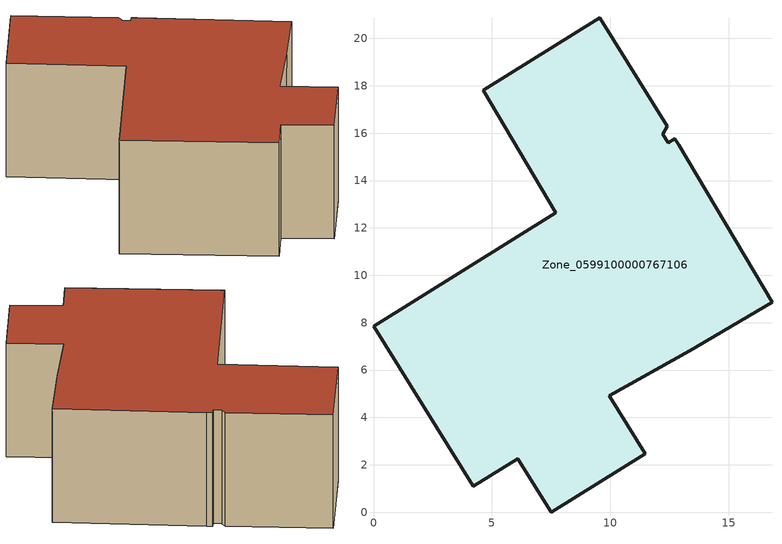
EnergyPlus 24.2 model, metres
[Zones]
Zone_0599100000767106
 floor ground (C_G): 12.4,16.28 12.21,15.95 12.43,15.59 12.72,15.77 12.88,15.51 16.82,8.87 13.35,6.81 9.95,4.92 11.47,2.47 7.5,0 6.08,2.26 4.21,1.1 0,7.86 7.68,12.64 4.62,17.81 9.55,20.87 z0
 wall outside (C_F): 12.72,15.77 12.43,15.59 12.21,15.95 12.4,16.28 9.55,20.87 4.62,17.81 7.68,12.64 0,7.86 4.21,1.1 6.08,2.26 7.5,0 11.47,2.47 9.95,4.92 13.35,6.81 16.82,8.87 12.88,15.51 12.72,15.77 z0:6.19
 roof outside (C_R): 12.21,15.95 12.4,16.28 9.55,20.87 4.62,17.81 7.68,12.64 0,7.86 4.21,1.1 6.08,2.26 7.5,0 11.47,2.47 9.95,4.92 13.35,6.81 16.82,8.87 12.88,15.51 12.72,15.77 12.43,15.59 z6.19
[BUILDING]
Pand.0599100000767106: North Axis=0; Terrain=City; Loads Convergence Tolerance Value=0.04; Temperature Convergence Tolerance Value=0.4; Solar Distribution=FullExterior; Maximum Number of Warmup Days=25; Minimum Number of Warmup Days=1
[Site:Location]
Rotterdam.The.Hague.AP_ZH_NLD Design_Conditions: Latitude=51.96; Longitude=4.45; Time Zone=1; Elevation=-4.5
[SITE:GROUNDTEMPERATURE:BUILDINGSURFACE]
18, 18, 18, 18, 18, 18, 18, 18, 18, 18, 18, 18
[MATERIAL] Thermal Absorptance=0.9; Solar Absorptance=0.7; Visible Absorptance=0.7
Name | Roughness | Thickness | Conductivity | Density | Specific Heat
G.D.2006-2014 | MediumSmooth | 0.15 | 0.06 | 540 | 1210
F.D.2006-2014 | Rough | 0.3 | 0.12 | 1920 | 840
R.D.2006-2014 | MediumRough | 0.2 | 0.08 | 1500 | 1000
[CONSTRUCTION]
C_G: G.D.2006-2014
C_F: F.D.2006-2014
C_R: R.D.2006-2014
[ZONE]
Zone_0599100000767106: Type=1; Multiplier=1; Ceiling Height=Autocalculate; Volume=Autocalculate; Floor Area=autocalculate; Part of Total Floor Area=Yes
[ZONEINFILTRATION:DESIGNFLOWRATE]
Infil_Zone_0599100000767106: Zone or ZoneList or Space or SpaceList=Zone_0599100000767106; Schedule=AlwaysOn; Design Flow Rate Calculation Method=Flow/Area; Flow Rate per Floor Area=0.0021; Constant Term Coefficient=1; Temperature Term Coefficient=0; Velocity Term Coefficient=0; Velocity Squared Term Coefficient=0
[HVACTEMPLATE:ZONE:IDEALLOADSAIRSYSTEM]
Zone_0599100000767106: Maximum Heating Supply Air Temperature=50; Minimum Cooling Supply Air Temperature=13; Maximum Heating Supply Air Humidity Ratio=0.0156; Minimum Cooling Supply Air Humidity Ratio=0.0077; Heating Limit=NoLimit; Cooling Limit=NoLimit; Dehumidification Control Type=ConstantSensibleHeatRatio; Cooling Sensible Heat Ratio=0.7; Dehumidification Setpoint=60; Humidification Control Type=None; Humidification Setpoint=30; Outdoor Air Method=None; Outdoor Air Flow Rate per Person=0.00944; Outdoor Air Flow Rate per Zone Floor Area=0; Outdoor Air Flow Rate per Zone=0; Demand Controlled Ventilation Type=None; Outdoor Air Economizer Type=NoEconomizer; Heat Recovery Type=None; Sensible Heat Recovery Effectiveness=0.7; Latent Heat Recovery Effectiveness=0.65
[ZONECONTROL:THERMOSTAT]
ThermostatControl_Zone_0599100000767106: Zone or ZoneList=Zone_0599100000767106; Control Type Schedule=DualSetpointControlType; Control 1=Thermostat_Zone_0599100000767106; Temperature Difference Between Cutout And Setpoint=0
[THERMOSTATSETPOINT:DUALSETPOINT]
Thermostat_Zone_0599100000767106: Heating Setpoint Temperature Schedule=HeatingSetpoint_Zone_0599100000767106; Cooling Setpoint Temperature Schedule=CoolingSetpoint_Zone_0599100000767106
[SCHEDULE:COMPACT]
HeatingSetpoint_Zone_0599100000767106: Through: 12/31, For: AllDays, Until: 24:00, 21
CoolingSetpoint_Zone_0599100000767106: Through: 12/31, For: AllDays, Until: 24:00, 24
DualSetpointControlType: Through: 12/31, For: AllDays, Until: 24:00, 4
AlwaysOn: Through: 12/31, For: AllDays, Until: 24:00, 1
